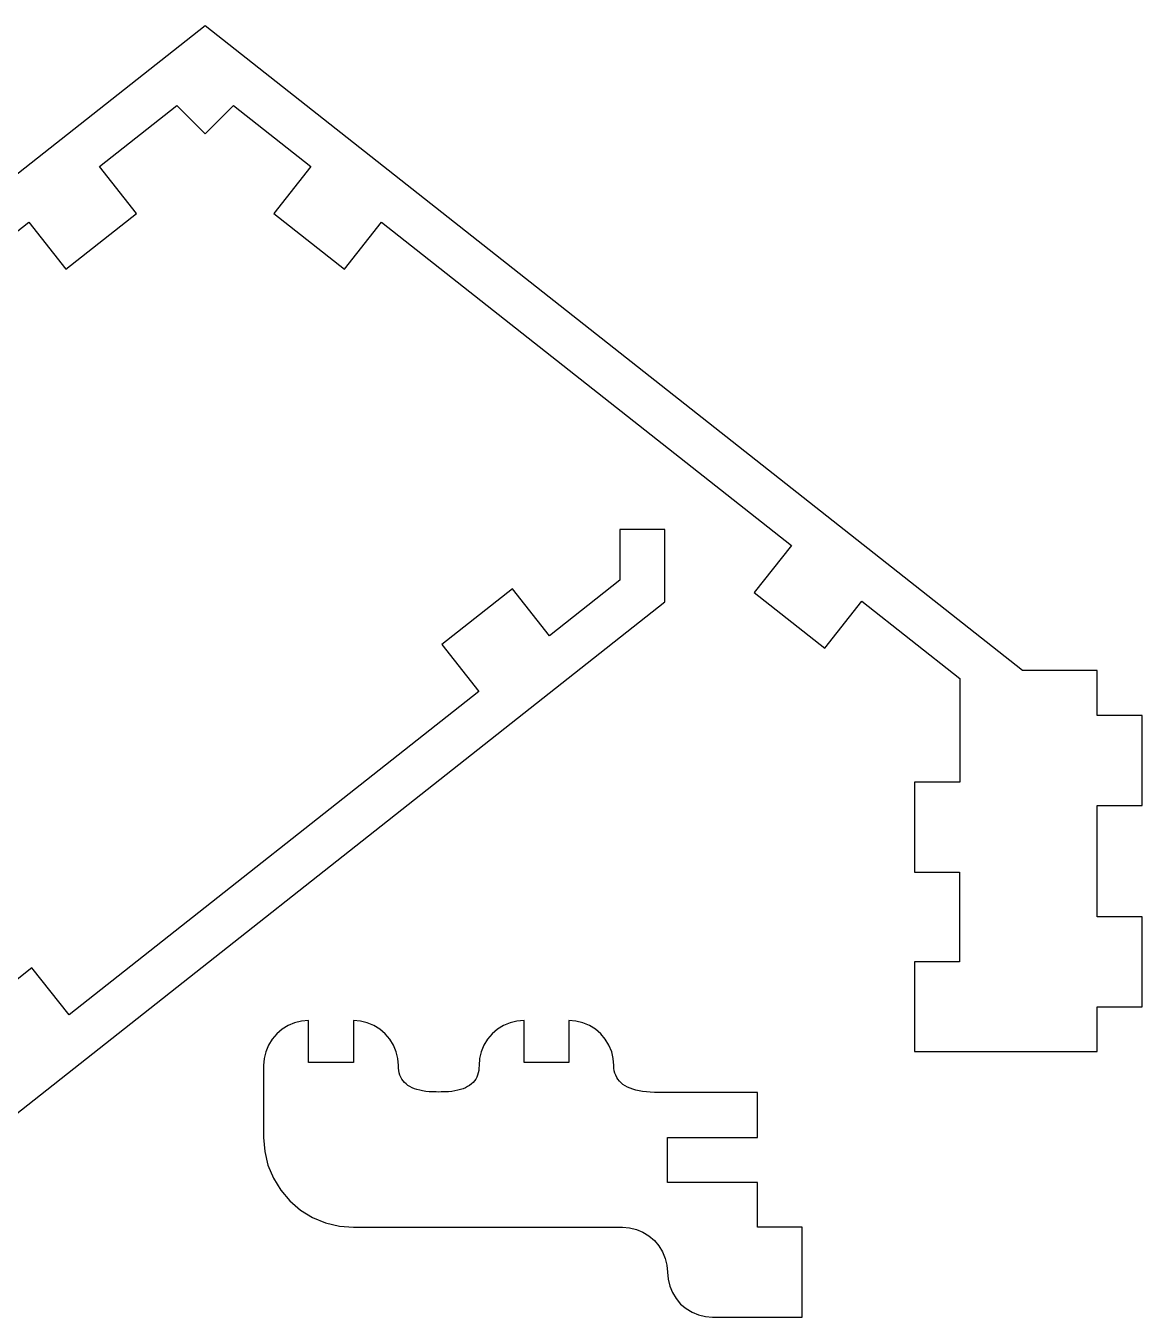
# Model space of a CAD drawing. Extents: x -241 to 241, y -212 to 212.
# Drawn here: x -36.6 to 37.9, y 125.7 to 211.9 of the extents above; entities that cross this region are included whole.
import ezdxf

# ---------------------------------------------------------------- set-up
doc = ezdxf.new("R2010")
doc.units = 0
doc.layers.add('LAYER_1', color=7, linetype='CONTINUOUS')

msp = doc.modelspace()

# ---------------------------------------------------------------- linework, layer by layer
at = {"layer": 'LAYER_1', "color": 64}
for points, knots in [([(-73.2094, 169.7841), (-73.2094, 169.7841), (-73.2094, 166.3983), (-73.2094, 166.3983), (-73.2094, 166.3983), (-73.2094, 166.3983), (-76.2094, 166.3983), (-76.2094, 166.3983), (-76.2094, 166.3983), (-76.2094, 166.3983), (-76.2094, 171.2386), (-76.2094, 171.2386), (-76.2094, 171.2386), (-76.2094, 171.2386), (-24.6471, 211.9187), (-24.6471, 211.9187), (-24.6471, 211.9187), (-24.6471, 211.9187), (29.9153, 168.8717), (29.9153, 168.8717), (29.9153, 168.8717), (29.9153, 168.8717), (34.9152, 168.8717), (34.9152, 168.8717), (34.9152, 168.8717), (34.9152, 168.8717), (34.9152, 165.8716), (34.9152, 165.8716), (34.9152, 165.8716), (34.9152, 165.8716), (37.9152, 165.8716), (37.9152, 165.8716), (37.9152, 165.8716), (37.9152, 165.8716), (37.9152, 159.8716), (37.9152, 159.8716), (37.9152, 159.8716), (37.9152, 159.8716), (34.9152, 159.8716), (34.9152, 159.8716), (34.9152, 159.8716), (34.9152, 159.8716), (34.9152, 152.4252), (34.9152, 152.4252), (34.9152, 152.4252), (34.9152, 152.4252), (37.9152, 152.4252), (37.9152, 152.4252), (37.9152, 152.4252), (37.9152, 152.4252), (37.9152, 146.4252), (37.9152, 146.4252), (37.9152, 146.4252), (37.9152, 146.4252), (34.9152, 146.4252), (34.9152, 146.4252), (34.9152, 146.4252), (34.9152, 146.4252), (34.9152, 143.4251), (34.9152, 143.4251), (34.9152, 143.4251), (34.9152, 143.4251), (22.7151, 143.4251), (22.7151, 143.4251), (22.7151, 143.4251), (22.7151, 143.4251), (22.7151, 149.4251), (22.7151, 149.4251), (22.7151, 149.4251), (22.7151, 149.4251), (25.7151, 149.4251), (25.7151, 149.4251), (25.7151, 149.4251), (25.7151, 149.4251), (25.7151, 155.4172), (25.7151, 155.4172), (25.7151, 155.4172), (25.7151, 155.4172), (22.7151, 155.4172), (22.7151, 155.4172), (22.7151, 155.4172), (22.7151, 155.4172), (22.7151, 161.4172), (22.7151, 161.4172), (22.7151, 161.4172), (22.7151, 161.4172), (25.7398, 161.4172), (25.7398, 161.4172), (25.7398, 161.4172), (25.7398, 161.4172), (25.7398, 168.3447), (25.7398, 168.3447), (25.7398, 168.3447), (25.7398, 168.3447), (19.2046, 173.5005), (19.2046, 173.5005), (19.2046, 173.5005), (19.2046, 173.5005), (16.7271, 170.36), (16.7271, 170.36), (16.7271, 170.36), (16.7271, 170.36), (12.0168, 174.0767), (12.0168, 174.0767), (12.0168, 174.0767), (12.0168, 174.0767), (14.4943, 177.2167), (14.4943, 177.2167), (14.4943, 177.2167), (14.4943, 177.2167), (-12.871, 198.8067), (-12.871, 198.8067), (-12.871, 198.8067), (-12.871, 198.8067), (-15.3486, 195.6662), (-15.3486, 195.6662), (-15.3486, 195.6662), (-15.3486, 195.6662), (-20.0592, 199.3828), (-20.0592, 199.3828), (-20.0592, 199.3828), (-20.0592, 199.3828), (-17.5813, 202.5231), (-17.5813, 202.5231), (-17.5813, 202.5231), (-17.5813, 202.5231), (-22.7498, 206.6005), (-22.7498, 206.6005), (-22.7498, 206.6005), (-22.7498, 206.6005), (-24.6471, 204.7006), (-24.6471, 204.7006), (-24.6471, 204.7006), (-24.6471, 204.7006), (-26.5447, 206.6005), (-26.5447, 206.6005), (-26.5447, 206.6005), (-26.5447, 206.6005), (-31.7129, 202.5231), (-31.7129, 202.5231), (-31.7129, 202.5231), (-31.7129, 202.5231), (-29.2353, 199.3828), (-29.2353, 199.3828), (-29.2353, 199.3828), (-29.2353, 199.3828), (-33.9459, 195.6662), (-33.9459, 195.6662), (-33.9459, 195.6662), (-33.9459, 195.6662), (-36.4231, 198.8067), (-36.4231, 198.8067), (-36.4231, 198.8067), (-36.4231, 198.8067), (-63.7885, 177.2167), (-63.7885, 177.2167), (-63.7885, 177.2167), (-63.7885, 177.2167), (-61.3109, 174.0767), (-61.3109, 174.0767), (-61.3109, 174.0767), (-61.3109, 174.0767), (-66.0216, 170.36), (-66.0216, 170.36), (-66.0216, 170.36), (-66.0216, 170.36), (-68.4991, 173.5005), (-68.4991, 173.5005), (-68.4991, 173.5005), (-68.4991, 173.5005), (-73.2094, 169.7841), (-73.2094, 169.7841)], [0, 0, 0, 0, 0.0227273, 0.0227273, 0.0227273, 0.0227273, 0.0454545, 0.0454545, 0.0454545, 0.0454545, 0.0681818, 0.0681818, 0.0681818, 0.0681818, 0.0909091, 0.0909091, 0.0909091, 0.0909091, 0.1136364, 0.1136364, 0.1136364, 0.1136364, 0.1363636, 0.1363636, 0.1363636, 0.1363636, 0.1590909, 0.1590909, 0.1590909, 0.1590909, 0.1818182, 0.1818182, 0.1818182, 0.1818182, 0.2045455, 0.2045455, 0.2045455, 0.2045455, 0.2272727, 0.2272727, 0.2272727, 0.2272727, 0.25, 0.25, 0.25, 0.25, 0.2727273, 0.2727273, 0.2727273, 0.2727273, 0.2954545, 0.2954545, 0.2954545, 0.2954545, 0.3181818, 0.3181818, 0.3181818, 0.3181818, 0.3409091, 0.3409091, 0.3409091, 0.3409091, 0.3636364, 0.3636364, 0.3636364, 0.3636364, 0.3863636, 0.3863636, 0.3863636, 0.3863636, 0.4090909, 0.4090909, 0.4090909, 0.4090909, 0.4318182, 0.4318182, 0.4318182, 0.4318182, 0.4545455, 0.4545455, 0.4545455, 0.4545455, 0.4772727, 0.4772727, 0.4772727, 0.4772727, 0.5, 0.5, 0.5, 0.5, 0.5227273, 0.5227273, 0.5227273, 0.5227273, 0.5454545, 0.5454545, 0.5454545, 0.5454545, 0.5681818, 0.5681818, 0.5681818, 0.5681818, 0.5909091, 0.5909091, 0.5909091, 0.5909091, 0.6136364, 0.6136364, 0.6136364, 0.6136364, 0.6363636, 0.6363636, 0.6363636, 0.6363636, 0.6590909, 0.6590909, 0.6590909, 0.6590909, 0.6818182, 0.6818182, 0.6818182, 0.6818182, 0.7045455, 0.7045455, 0.7045455, 0.7045455, 0.7272727, 0.7272727, 0.7272727, 0.7272727, 0.75, 0.75, 0.75, 0.75, 0.7727273, 0.7727273, 0.7727273, 0.7727273, 0.7954545, 0.7954545, 0.7954545, 0.7954545, 0.8181818, 0.8181818, 0.8181818, 0.8181818, 0.8409091, 0.8409091, 0.8409091, 0.8409091, 0.8636364, 0.8636364, 0.8636364, 0.8636364, 0.8863636, 0.8863636, 0.8863636, 0.8863636, 0.9090909, 0.9090909, 0.9090909, 0.9090909, 0.9318182, 0.9318182, 0.9318182, 0.9318182, 0.9545455, 0.9545455, 0.9545455, 0.9545455, 1, 1, 1, 1]), ([(3.0502, 174.9064), (3.0502, 174.9064), (3.0502, 178.2922), (3.0502, 178.2922), (3.0502, 178.2922), (3.0502, 178.2922), (6.0502, 178.2922), (6.0502, 178.2922), (6.0502, 178.2922), (6.0502, 178.2922), (6.0502, 173.4521), (6.0502, 173.4521), (6.0502, 173.4521), (6.0502, 173.4521), (-45.5125, 132.7716), (-45.5125, 132.7716), (-45.5125, 132.7716), (-45.5125, 132.7716), (-100.0748, 175.819), (-100.0748, 175.819), (-100.0748, 175.819), (-100.0748, 175.819), (-105.0748, 175.819), (-105.0748, 175.819), (-105.0748, 175.819), (-105.0748, 175.819), (-105.0748, 178.8189), (-105.0748, 178.8189), (-105.0748, 178.8189), (-105.0748, 178.8189), (-108.0748, 178.8189), (-108.0748, 178.8189), (-108.0748, 178.8189), (-108.0748, 178.8189), (-108.0748, 184.8191), (-108.0748, 184.8191), (-108.0748, 184.8191), (-108.0748, 184.8191), (-105.0748, 184.8191), (-105.0748, 184.8191), (-105.0748, 184.8191), (-105.0748, 184.8191), (-105.0748, 192.2651), (-105.0748, 192.2651), (-105.0748, 192.2651), (-105.0748, 192.2651), (-108.0748, 192.2651), (-108.0748, 192.2651), (-108.0748, 192.2651), (-108.0748, 192.2651), (-108.0748, 198.2652), (-108.0748, 198.2652), (-108.0748, 198.2652), (-108.0748, 198.2652), (-105.0748, 198.2652), (-105.0748, 198.2652), (-105.0748, 198.2652), (-105.0748, 198.2652), (-105.0748, 201.2651), (-105.0748, 201.2651), (-105.0748, 201.2651), (-105.0748, 201.2651), (-92.8746, 201.2651), (-92.8746, 201.2651), (-92.8746, 201.2651), (-92.8746, 201.2651), (-92.8746, 195.2652), (-92.8746, 195.2652), (-92.8746, 195.2652), (-92.8746, 195.2652), (-95.8747, 195.2652), (-95.8747, 195.2652), (-95.8747, 195.2652), (-95.8747, 195.2652), (-95.8747, 189.2732), (-95.8747, 189.2732), (-95.8747, 189.2732), (-95.8747, 189.2732), (-92.8746, 189.2732), (-92.8746, 189.2732), (-92.8746, 189.2732), (-92.8746, 189.2732), (-92.8746, 183.2732), (-92.8746, 183.2732), (-92.8746, 183.2732), (-92.8746, 183.2732), (-95.8994, 183.2732), (-95.8994, 183.2732), (-95.8994, 183.2732), (-95.8994, 183.2732), (-95.8994, 176.346), (-95.8994, 176.346), (-95.8994, 176.346), (-95.8994, 176.346), (-89.3642, 171.1902), (-89.3642, 171.1902), (-89.3642, 171.1902), (-89.3642, 171.1902), (-86.8866, 174.3307), (-86.8866, 174.3307), (-86.8866, 174.3307), (-86.8866, 174.3307), (-82.1763, 170.614), (-82.1763, 170.614), (-82.1763, 170.614), (-82.1763, 170.614), (-84.6539, 167.4736), (-84.6539, 167.4736), (-84.6539, 167.4736), (-84.6539, 167.4736), (-57.2885, 145.8836), (-57.2885, 145.8836), (-57.2885, 145.8836), (-57.2885, 145.8836), (-54.811, 149.024), (-54.811, 149.024), (-54.811, 149.024), (-54.811, 149.024), (-50.1003, 145.3076), (-50.1003, 145.3076), (-50.1003, 145.3076), (-50.1003, 145.3076), (-52.5779, 142.1675), (-52.5779, 142.1675), (-52.5779, 142.1675), (-52.5779, 142.1675), (-47.4097, 138.0898), (-47.4097, 138.0898), (-47.4097, 138.0898), (-47.4097, 138.0898), (-45.5125, 139.9899), (-45.5125, 139.9899), (-45.5125, 139.9899), (-45.5125, 139.9899), (-43.6149, 138.0898), (-43.6149, 138.0898), (-43.6149, 138.0898), (-43.6149, 138.0898), (-38.4467, 142.1675), (-38.4467, 142.1675), (-38.4467, 142.1675), (-38.4467, 142.1675), (-40.9242, 145.3076), (-40.9242, 145.3076), (-40.9242, 145.3076), (-40.9242, 145.3076), (-36.2136, 149.024), (-36.2136, 149.024), (-36.2136, 149.024), (-36.2136, 149.024), (-33.736, 145.8836), (-33.736, 145.8836), (-33.736, 145.8836), (-33.736, 145.8836), (-6.3707, 167.4736), (-6.3707, 167.4736), (-6.3707, 167.4736), (-6.3707, 167.4736), (-8.8486, 170.614), (-8.8486, 170.614), (-8.8486, 170.614), (-8.8486, 170.614), (-4.138, 174.3307), (-4.138, 174.3307), (-4.138, 174.3307), (-4.138, 174.3307), (-1.6604, 171.1902), (-1.6604, 171.1902), (-1.6604, 171.1902), (-1.6604, 171.1902), (3.0502, 174.9064), (3.0502, 174.9064)], [0, 0, 0, 0, 0.0227273, 0.0227273, 0.0227273, 0.0227273, 0.0454545, 0.0454545, 0.0454545, 0.0454545, 0.0681818, 0.0681818, 0.0681818, 0.0681818, 0.0909091, 0.0909091, 0.0909091, 0.0909091, 0.1136364, 0.1136364, 0.1136364, 0.1136364, 0.1363636, 0.1363636, 0.1363636, 0.1363636, 0.1590909, 0.1590909, 0.1590909, 0.1590909, 0.1818182, 0.1818182, 0.1818182, 0.1818182, 0.2045455, 0.2045455, 0.2045455, 0.2045455, 0.2272727, 0.2272727, 0.2272727, 0.2272727, 0.25, 0.25, 0.25, 0.25, 0.2727273, 0.2727273, 0.2727273, 0.2727273, 0.2954545, 0.2954545, 0.2954545, 0.2954545, 0.3181818, 0.3181818, 0.3181818, 0.3181818, 0.3409091, 0.3409091, 0.3409091, 0.3409091, 0.3636364, 0.3636364, 0.3636364, 0.3636364, 0.3863636, 0.3863636, 0.3863636, 0.3863636, 0.4090909, 0.4090909, 0.4090909, 0.4090909, 0.4318182, 0.4318182, 0.4318182, 0.4318182, 0.4545455, 0.4545455, 0.4545455, 0.4545455, 0.4772727, 0.4772727, 0.4772727, 0.4772727, 0.5, 0.5, 0.5, 0.5, 0.5227273, 0.5227273, 0.5227273, 0.5227273, 0.5454545, 0.5454545, 0.5454545, 0.5454545, 0.5681818, 0.5681818, 0.5681818, 0.5681818, 0.5909091, 0.5909091, 0.5909091, 0.5909091, 0.6136364, 0.6136364, 0.6136364, 0.6136364, 0.6363636, 0.6363636, 0.6363636, 0.6363636, 0.6590909, 0.6590909, 0.6590909, 0.6590909, 0.6818182, 0.6818182, 0.6818182, 0.6818182, 0.7045455, 0.7045455, 0.7045455, 0.7045455, 0.7272727, 0.7272727, 0.7272727, 0.7272727, 0.75, 0.75, 0.75, 0.75, 0.7727273, 0.7727273, 0.7727273, 0.7727273, 0.7954545, 0.7954545, 0.7954545, 0.7954545, 0.8181818, 0.8181818, 0.8181818, 0.8181818, 0.8409091, 0.8409091, 0.8409091, 0.8409091, 0.8636364, 0.8636364, 0.8636364, 0.8636364, 0.8863636, 0.8863636, 0.8863636, 0.8863636, 0.9090909, 0.9090909, 0.9090909, 0.9090909, 0.9318182, 0.9318182, 0.9318182, 0.9318182, 0.9545455, 0.9545455, 0.9545455, 0.9545455, 1, 1, 1, 1]), ([(-5.1215, 144.9242), (-5.1215, 144.9242), (-4.7204, 145.1699), (-4.7204, 145.1699), (-4.7204, 145.1699), (-4.7204, 145.1699), (-4.2854, 145.35), (-4.2854, 145.35), (-4.2854, 145.35), (-4.2854, 145.35), (-3.8275, 145.46), (-3.8275, 145.46), (-3.8275, 145.46), (-3.8275, 145.46), (-3.3583, 145.497), (-3.3583, 145.497), (-3.3583, 145.497), (-3.3583, 145.497), (-3.3583, 142.697), (-3.3583, 142.697), (-3.3583, 142.697), (-3.3583, 142.697), (-0.3583, 142.697), (-0.3583, 142.697), (-0.3583, 142.697), (-0.3583, 142.697), (-0.3583, 145.497), (-0.3583, 145.497), (-0.3583, 145.497), (-0.3583, 145.497), (0.1109, 145.46), (0.1109, 145.46), (0.1109, 145.46), (0.1109, 145.46), (0.5688, 145.35), (0.5688, 145.35), (0.5688, 145.35), (0.5688, 145.35), (1.0038, 145.1699), (1.0038, 145.1699), (1.0038, 145.1699), (1.0038, 145.1699), (1.4052, 144.9242), (1.4052, 144.9242), (1.4052, 144.9242), (1.4052, 144.9242), (1.7629, 144.6182), (1.7629, 144.6182), (1.7629, 144.6182), (1.7629, 144.6182), (2.0688, 144.2602), (2.0688, 144.2602), (2.0688, 144.2602), (2.0688, 144.2602), (2.3147, 143.8591), (2.3147, 143.8591), (2.3147, 143.8591), (2.3147, 143.8591), (2.4949, 143.424), (2.4949, 143.424), (2.4949, 143.424), (2.4949, 143.424), (2.6047, 142.9661), (2.6047, 142.9661), (2.6047, 142.9661), (2.6047, 142.9661), (2.6417, 142.4969), (2.6417, 142.4969), (2.6417, 142.4969), (2.6417, 142.4969), (2.6491, 142.3213), (2.6491, 142.3213), (2.6491, 142.3213), (2.6491, 142.3213), (2.6717, 142.1548), (2.6717, 142.1548), (2.6717, 142.1548), (2.6717, 142.1548), (2.7091, 141.9974), (2.7091, 141.9974), (2.7091, 141.9974), (2.7091, 141.9974), (2.7616, 141.849), (2.7616, 141.849), (2.7616, 141.849), (2.7616, 141.849), (2.8294, 141.7095), (2.8294, 141.7095), (2.8294, 141.7095), (2.8294, 141.7095), (2.9116, 141.5791), (2.9116, 141.5791), (2.9116, 141.5791), (2.9116, 141.5791), (3.0093, 141.4573), (3.0093, 141.4573), (3.0093, 141.4573), (3.0093, 141.4573), (3.1218, 141.3448), (3.1218, 141.3448), (3.1218, 141.3448), (3.1218, 141.3448), (3.2492, 141.2414), (3.2492, 141.2414), (3.2492, 141.2414), (3.2492, 141.2414), (3.3917, 141.1469), (3.3917, 141.1469), (3.3917, 141.1469), (3.3917, 141.1469), (3.549, 141.0616), (3.549, 141.0616), (3.549, 141.0616), (3.549, 141.0616), (3.7216, 140.9849), (3.7216, 140.9849), (3.7216, 140.9849), (3.7216, 140.9849), (3.9092, 140.9172), (3.9092, 140.9172), (3.9092, 140.9172), (3.9092, 140.9172), (4.1117, 140.859), (4.1117, 140.859), (4.1117, 140.859), (4.1117, 140.859), (4.329, 140.8094), (4.329, 140.8094), (4.329, 140.8094), (4.329, 140.8094), (4.5619, 140.7688), (4.5619, 140.7688), (4.5619, 140.7688), (4.5619, 140.7688), (4.8092, 140.7374), (4.8092, 140.7374), (4.8092, 140.7374), (4.8092, 140.7374), (5.0716, 140.7151), (5.0716, 140.7151), (5.0716, 140.7151), (5.0716, 140.7151), (5.3493, 140.7013), (5.3493, 140.7013), (5.3493, 140.7013), (5.3493, 140.7013), (5.6417, 140.6968), (5.6417, 140.6968), (5.6417, 140.6968), (5.6417, 140.6968), (12.2217, 140.6968), (12.2217, 140.6968), (12.2217, 140.6968), (12.2217, 140.6968), (12.2217, 137.6967), (12.2217, 137.6967), (12.2217, 137.6967), (12.2217, 137.6967), (6.2217, 137.6967), (6.2217, 137.6967), (6.2217, 137.6967), (6.2217, 137.6967), (6.2217, 134.6967), (6.2217, 134.6967), (6.2217, 134.6967), (6.2217, 134.6967), (12.2217, 134.6967), (12.2217, 134.6967), (12.2217, 134.6967), (12.2217, 134.6967), (12.2217, 131.697), (12.2217, 131.697), (12.2217, 131.697), (12.2217, 131.697), (15.2218, 131.697), (15.2218, 131.697), (15.2218, 131.697), (15.2218, 131.697), (15.2218, 125.697), (15.2218, 125.697), (15.2218, 125.697), (15.2218, 125.697), (9.2217, 125.697), (9.2217, 125.697), (9.2217, 125.697), (9.2217, 125.697), (8.7522, 125.7337), (8.7522, 125.7337), (8.7522, 125.7337), (8.7522, 125.7337), (8.2946, 125.8438), (8.2946, 125.8438), (8.2946, 125.8438), (8.2946, 125.8438), (7.8596, 126.0241), (7.8596, 126.0241), (7.8596, 126.0241), (7.8596, 126.0241), (7.4582, 126.2699), (7.4582, 126.2699), (7.4582, 126.2699), (7.4582, 126.2699), (7.1005, 126.5755), (7.1005, 126.5755), (7.1005, 126.5755), (7.1005, 126.5755), (6.7946, 126.9334), (6.7946, 126.9334), (6.7946, 126.9334), (6.7946, 126.9334), (6.5487, 127.3349), (6.5487, 127.3349), (6.5487, 127.3349), (6.5487, 127.3349), (6.3684, 127.77), (6.3684, 127.77), (6.3684, 127.77), (6.3684, 127.77), (6.2587, 128.2274), (6.2587, 128.2274), (6.2587, 128.2274), (6.2587, 128.2274), (6.1846, 129.1663), (6.1846, 129.1663), (6.1846, 129.1663), (6.1846, 129.1663), (6.0749, 129.6237), (6.0749, 129.6237), (6.0749, 129.6237), (6.0749, 129.6237), (5.8947, 130.0587), (5.8947, 130.0587), (5.8947, 130.0587), (5.8947, 130.0587), (5.6488, 130.4602), (5.6488, 130.4602), (5.6488, 130.4602), (5.6488, 130.4602), (5.3429, 130.8182), (5.3429, 130.8182), (5.3429, 130.8182), (5.3429, 130.8182), (4.9849, 131.1242), (4.9849, 131.1242), (4.9849, 131.1242), (4.9849, 131.1242), (4.5837, 131.3701), (4.5837, 131.3701), (4.5837, 131.3701), (4.5837, 131.3701), (4.1488, 131.5499), (4.1488, 131.5499), (4.1488, 131.5499), (4.1488, 131.5499), (3.6909, 131.66), (3.6909, 131.66), (3.6909, 131.66), (3.6909, 131.66), (3.2217, 131.697), (3.2217, 131.697), (3.2217, 131.697), (3.2217, 131.697), (-14.7478, 131.697), (-14.7478, 131.697), (-14.7478, 131.697), (-14.7478, 131.697), (-15.6865, 131.7707), (-15.6865, 131.7707), (-15.6865, 131.7707), (-15.6865, 131.7707), (-16.602, 131.9906), (-16.602, 131.9906), (-16.602, 131.9906), (-16.602, 131.9906), (-17.4719, 132.3507), (-17.4719, 132.3507), (-17.4719, 132.3507), (-17.4719, 132.3507), (-18.2745, 132.8429), (-18.2745, 132.8429), (-18.2745, 132.8429), (-18.2745, 132.8429), (-18.9906, 133.4543), (-18.9906, 133.4543), (-18.9906, 133.4543), (-18.9906, 133.4543), (-19.602, 134.1701), (-19.602, 134.1701), (-19.602, 134.1701), (-19.602, 134.1701), (-20.0941, 134.9729), (-20.0941, 134.9729), (-20.0941, 134.9729), (-20.0941, 134.9729), (-20.4543, 135.8429), (-20.4543, 135.8429), (-20.4543, 135.8429), (-20.4543, 135.8429), (-20.6741, 136.7583), (-20.6741, 136.7583), (-20.6741, 136.7583), (-20.6741, 136.7583), (-20.7478, 137.6967), (-20.7478, 137.6967), (-20.7478, 137.6967), (-20.7478, 137.6967), (-20.7478, 142.4969), (-20.7478, 142.4969), (-20.7478, 142.4969), (-20.7478, 142.4969), (-20.7111, 142.9661), (-20.7111, 142.9661), (-20.7111, 142.9661), (-20.7111, 142.9661), (-20.6011, 143.424), (-20.6011, 143.424), (-20.6011, 143.424), (-20.6011, 143.424), (-20.4208, 143.8591), (-20.4208, 143.8591), (-20.4208, 143.8591), (-20.4208, 143.8591), (-20.1749, 144.2602), (-20.1749, 144.2602), (-20.1749, 144.2602), (-20.1749, 144.2602), (-19.869, 144.6182), (-19.869, 144.6182), (-19.869, 144.6182), (-19.869, 144.6182), (-19.5113, 144.9242), (-19.5113, 144.9242), (-19.5113, 144.9242), (-19.5113, 144.9242), (-19.1099, 145.1699), (-19.1099, 145.1699), (-19.1099, 145.1699), (-19.1099, 145.1699), (-18.6749, 145.35), (-18.6749, 145.35), (-18.6749, 145.35), (-18.6749, 145.35), (-18.2173, 145.46), (-18.2173, 145.46), (-18.2173, 145.46), (-18.2173, 145.46), (-17.7478, 145.497), (-17.7478, 145.497), (-17.7478, 145.497), (-17.7478, 145.497), (-17.7478, 142.697), (-17.7478, 142.697), (-17.7478, 142.697), (-17.7478, 142.697), (-14.7478, 142.697), (-14.7478, 142.697), (-14.7478, 142.697), (-14.7478, 142.697), (-14.7478, 145.497), (-14.7478, 145.497), (-14.7478, 145.497), (-14.7478, 145.497), (-14.2786, 145.46), (-14.2786, 145.46), (-14.2786, 145.46), (-14.2786, 145.46), (-13.8207, 145.35), (-13.8207, 145.35), (-13.8207, 145.35), (-13.8207, 145.35), (-13.3861, 145.1699), (-13.3861, 145.1699), (-13.3861, 145.1699), (-13.3861, 145.1699), (-12.9846, 144.9242), (-12.9846, 144.9242), (-12.9846, 144.9242), (-12.9846, 144.9242), (-12.6265, 144.6182), (-12.6265, 144.6182), (-12.6265, 144.6182), (-12.6265, 144.6182), (-12.321, 144.2602), (-12.321, 144.2602), (-12.321, 144.2602), (-12.321, 144.2602), (-12.0748, 143.8591), (-12.0748, 143.8591), (-12.0748, 143.8591), (-12.0748, 143.8591), (-11.8949, 143.424), (-11.8949, 143.424), (-11.8949, 143.424), (-11.8949, 143.424), (-11.7848, 142.9661), (-11.7848, 142.9661), (-11.7848, 142.9661), (-11.7848, 142.9661), (-11.7478, 142.4969), (-11.7478, 142.4969), (-11.7478, 142.4969), (-11.7478, 142.4969), (-11.7418, 142.3251), (-11.7418, 142.3251), (-11.7418, 142.3251), (-11.7418, 142.3251), (-11.7227, 142.1618), (-11.7227, 142.1618), (-11.7227, 142.1618), (-11.7227, 142.1618), (-11.691, 142.0076), (-11.691, 142.0076), (-11.691, 142.0076), (-11.691, 142.0076), (-11.6469, 141.8623), (-11.6469, 141.8623), (-11.6469, 141.8623), (-11.6469, 141.8623), (-11.5897, 141.7255), (-11.5897, 141.7255), (-11.5897, 141.7255), (-11.5897, 141.7255), (-11.5202, 141.5978), (-11.5202, 141.5978), (-11.5202, 141.5978), (-11.5202, 141.5978), (-11.438, 141.4789), (-11.438, 141.4789), (-11.438, 141.4789), (-11.438, 141.4789), (-11.3431, 141.3684), (-11.3431, 141.3684), (-11.3431, 141.3684), (-11.3431, 141.3684), (-11.2355, 141.2672), (-11.2355, 141.2672), (-11.2355, 141.2672), (-11.2355, 141.2672), (-11.1152, 141.1747), (-11.1152, 141.1747), (-11.1152, 141.1747), (-11.1152, 141.1747), (-10.9826, 141.0908), (-10.9826, 141.0908), (-10.9826, 141.0908), (-10.9826, 141.0908), (-10.8369, 141.0161), (-10.8369, 141.0161), (-10.8369, 141.0161), (-10.8369, 141.0161), (-10.6788, 140.9497), (-10.6788, 140.9497), (-10.6788, 140.9497), (-10.6788, 140.9497), (-10.5077, 140.8925), (-10.5077, 140.8925), (-10.5077, 140.8925), (-10.5077, 140.8925), (-10.3243, 140.8443), (-10.3243, 140.8443), (-10.3243, 140.8443), (-10.3243, 140.8443), (-10.1281, 140.8044), (-10.1281, 140.8044), (-10.1281, 140.8044), (-10.1281, 140.8044), (-9.9193, 140.7737), (-9.9193, 140.7737), (-9.9193, 140.7737), (-9.9193, 140.7737), (-9.6981, 140.7514), (-9.6981, 140.7514), (-9.6981, 140.7514), (-9.6981, 140.7514), (-9.4639, 140.7383), (-9.4639, 140.7383), (-9.4639, 140.7383), (-9.4639, 140.7383), (-9.2173, 140.7338), (-9.2173, 140.7338), (-9.2173, 140.7338), (-9.2173, 140.7338), (-9.0532, 140.7211), (-9.0532, 140.7211), (-9.0532, 140.7211), (-9.0532, 140.7211), (-8.8888, 140.7338), (-8.8888, 140.7338), (-8.8888, 140.7338), (-8.8888, 140.7338), (-8.6422, 140.7383), (-8.6422, 140.7383), (-8.6422, 140.7383), (-8.6422, 140.7383), (-8.4084, 140.7514), (-8.4084, 140.7514), (-8.4084, 140.7514), (-8.4084, 140.7514), (-8.1868, 140.7737), (-8.1868, 140.7737), (-8.1868, 140.7737), (-8.1868, 140.7737), (-7.978, 140.8044), (-7.978, 140.8044), (-7.978, 140.8044), (-7.978, 140.8044), (-7.7818, 140.8443), (-7.7818, 140.8443), (-7.7818, 140.8443), (-7.7818, 140.8443), (-7.5984, 140.8925), (-7.5984, 140.8925), (-7.5984, 140.8925), (-7.5984, 140.8925), (-7.4276, 140.9497), (-7.4276, 140.9497), (-7.4276, 140.9497), (-7.4276, 140.9497), (-7.2692, 141.0161), (-7.2692, 141.0161), (-7.2692, 141.0161), (-7.2692, 141.0161), (-7.1239, 141.0908), (-7.1239, 141.0908), (-7.1239, 141.0908), (-7.1239, 141.0908), (-6.9909, 141.1747), (-6.9909, 141.1747), (-6.9909, 141.1747), (-6.9909, 141.1747), (-6.8706, 141.2672), (-6.8706, 141.2672), (-6.8706, 141.2672), (-6.8706, 141.2672), (-6.7634, 141.3684), (-6.7634, 141.3684), (-6.7634, 141.3684), (-6.7634, 141.3684), (-6.6685, 141.4789), (-6.6685, 141.4789), (-6.6685, 141.4789), (-6.6685, 141.4789), (-6.5859, 141.5978), (-6.5859, 141.5978), (-6.5859, 141.5978), (-6.5859, 141.5978), (-6.5164, 141.7255), (-6.5164, 141.7255), (-6.5164, 141.7255), (-6.5164, 141.7255), (-6.4596, 141.8623), (-6.4596, 141.8623), (-6.4596, 141.8623), (-6.4596, 141.8623), (-6.4152, 142.0076), (-6.4152, 142.0076), (-6.4152, 142.0076), (-6.4152, 142.0076), (-6.3834, 142.1618), (-6.3834, 142.1618), (-6.3834, 142.1618), (-6.3834, 142.1618), (-6.3647, 142.3251), (-6.3647, 142.3251), (-6.3647, 142.3251), (-6.3647, 142.3251), (-6.3584, 142.4969), (-6.3584, 142.4969), (-6.3584, 142.4969), (-6.3584, 142.4969), (-6.3213, 142.9661), (-6.3213, 142.9661), (-6.3213, 142.9661), (-6.3213, 142.9661), (-6.2116, 143.424), (-6.2116, 143.424), (-6.2116, 143.424), (-6.2116, 143.424), (-6.0313, 143.8591), (-6.0313, 143.8591), (-6.0313, 143.8591), (-6.0313, 143.8591), (-5.7855, 144.2602), (-5.7855, 144.2602), (-5.7855, 144.2602), (-5.7855, 144.2602), (-5.4796, 144.6182), (-5.4796, 144.6182), (-5.4796, 144.6182), (-5.4796, 144.6182), (-5.1215, 144.9242), (-5.1215, 144.9242)], [0, 0, 0, 0, 0.0067114, 0.0067114, 0.0067114, 0.0067114, 0.0134228, 0.0134228, 0.0134228, 0.0134228, 0.0201342, 0.0201342, 0.0201342, 0.0201342, 0.0268456, 0.0268456, 0.0268456, 0.0268456, 0.033557, 0.033557, 0.033557, 0.033557, 0.0402685, 0.0402685, 0.0402685, 0.0402685, 0.0469799, 0.0469799, 0.0469799, 0.0469799, 0.0536913, 0.0536913, 0.0536913, 0.0536913, 0.0604027, 0.0604027, 0.0604027, 0.0604027, 0.0671141, 0.0671141, 0.0671141, 0.0671141, 0.0738255, 0.0738255, 0.0738255, 0.0738255, 0.0805369, 0.0805369, 0.0805369, 0.0805369, 0.0872483, 0.0872483, 0.0872483, 0.0872483, 0.0939597, 0.0939597, 0.0939597, 0.0939597, 0.1006711, 0.1006711, 0.1006711, 0.1006711, 0.1073826, 0.1073826, 0.1073826, 0.1073826, 0.114094, 0.114094, 0.114094, 0.114094, 0.1208054, 0.1208054, 0.1208054, 0.1208054, 0.1275168, 0.1275168, 0.1275168, 0.1275168, 0.1342282, 0.1342282, 0.1342282, 0.1342282, 0.1409396, 0.1409396, 0.1409396, 0.1409396, 0.147651, 0.147651, 0.147651, 0.147651, 0.1543624, 0.1543624, 0.1543624, 0.1543624, 0.1610738, 0.1610738, 0.1610738, 0.1610738, 0.1677852, 0.1677852, 0.1677852, 0.1677852, 0.1744966, 0.1744966, 0.1744966, 0.1744966, 0.1812081, 0.1812081, 0.1812081, 0.1812081, 0.1879195, 0.1879195, 0.1879195, 0.1879195, 0.1946309, 0.1946309, 0.1946309, 0.1946309, 0.2013423, 0.2013423, 0.2013423, 0.2013423, 0.2080537, 0.2080537, 0.2080537, 0.2080537, 0.2147651, 0.2147651, 0.2147651, 0.2147651, 0.2214765, 0.2214765, 0.2214765, 0.2214765, 0.2281879, 0.2281879, 0.2281879, 0.2281879, 0.2348993, 0.2348993, 0.2348993, 0.2348993, 0.2416107, 0.2416107, 0.2416107, 0.2416107, 0.2483221, 0.2483221, 0.2483221, 0.2483221, 0.2550336, 0.2550336, 0.2550336, 0.2550336, 0.261745, 0.261745, 0.261745, 0.261745, 0.2684564, 0.2684564, 0.2684564, 0.2684564, 0.2751678, 0.2751678, 0.2751678, 0.2751678, 0.2818792, 0.2818792, 0.2818792, 0.2818792, 0.2885906, 0.2885906, 0.2885906, 0.2885906, 0.295302, 0.295302, 0.295302, 0.295302, 0.3020134, 0.3020134, 0.3020134, 0.3020134, 0.3087248, 0.3087248, 0.3087248, 0.3087248, 0.3154362, 0.3154362, 0.3154362, 0.3154362, 0.3221477, 0.3221477, 0.3221477, 0.3221477, 0.3288591, 0.3288591, 0.3288591, 0.3288591, 0.3355705, 0.3355705, 0.3355705, 0.3355705, 0.3422819, 0.3422819, 0.3422819, 0.3422819, 0.3489933, 0.3489933, 0.3489933, 0.3489933, 0.3557047, 0.3557047, 0.3557047, 0.3557047, 0.3624161, 0.3624161, 0.3624161, 0.3624161, 0.3691275, 0.3691275, 0.3691275, 0.3691275, 0.3758389, 0.3758389, 0.3758389, 0.3758389, 0.3825503, 0.3825503, 0.3825503, 0.3825503, 0.3892617, 0.3892617, 0.3892617, 0.3892617, 0.3959732, 0.3959732, 0.3959732, 0.3959732, 0.4026846, 0.4026846, 0.4026846, 0.4026846, 0.409396, 0.409396, 0.409396, 0.409396, 0.4161074, 0.4161074, 0.4161074, 0.4161074, 0.4228188, 0.4228188, 0.4228188, 0.4228188, 0.4295302, 0.4295302, 0.4295302, 0.4295302, 0.4362416, 0.4362416, 0.4362416, 0.4362416, 0.442953, 0.442953, 0.442953, 0.442953, 0.4496644, 0.4496644, 0.4496644, 0.4496644, 0.4563758, 0.4563758, 0.4563758, 0.4563758, 0.4630872, 0.4630872, 0.4630872, 0.4630872, 0.4697987, 0.4697987, 0.4697987, 0.4697987, 0.4765101, 0.4765101, 0.4765101, 0.4765101, 0.4832215, 0.4832215, 0.4832215, 0.4832215, 0.4899329, 0.4899329, 0.4899329, 0.4899329, 0.4966443, 0.4966443, 0.4966443, 0.4966443, 0.5033557, 0.5033557, 0.5033557, 0.5033557, 0.5100671, 0.5100671, 0.5100671, 0.5100671, 0.5167785, 0.5167785, 0.5167785, 0.5167785, 0.5234899, 0.5234899, 0.5234899, 0.5234899, 0.5302013, 0.5302013, 0.5302013, 0.5302013, 0.5369128, 0.5369128, 0.5369128, 0.5369128, 0.5436242, 0.5436242, 0.5436242, 0.5436242, 0.5503356, 0.5503356, 0.5503356, 0.5503356, 0.557047, 0.557047, 0.557047, 0.557047, 0.5637584, 0.5637584, 0.5637584, 0.5637584, 0.5704698, 0.5704698, 0.5704698, 0.5704698, 0.5771812, 0.5771812, 0.5771812, 0.5771812, 0.5838926, 0.5838926, 0.5838926, 0.5838926, 0.590604, 0.590604, 0.590604, 0.590604, 0.5973154, 0.5973154, 0.5973154, 0.5973154, 0.6040268, 0.6040268, 0.6040268, 0.6040268, 0.6107383, 0.6107383, 0.6107383, 0.6107383, 0.6174497, 0.6174497, 0.6174497, 0.6174497, 0.6241611, 0.6241611, 0.6241611, 0.6241611, 0.6308725, 0.6308725, 0.6308725, 0.6308725, 0.6375839, 0.6375839, 0.6375839, 0.6375839, 0.6442953, 0.6442953, 0.6442953, 0.6442953, 0.6510067, 0.6510067, 0.6510067, 0.6510067, 0.6577181, 0.6577181, 0.6577181, 0.6577181, 0.6644295, 0.6644295, 0.6644295, 0.6644295, 0.6711409, 0.6711409, 0.6711409, 0.6711409, 0.6778523, 0.6778523, 0.6778523, 0.6778523, 0.6845638, 0.6845638, 0.6845638, 0.6845638, 0.6912752, 0.6912752, 0.6912752, 0.6912752, 0.6979866, 0.6979866, 0.6979866, 0.6979866, 0.704698, 0.704698, 0.704698, 0.704698, 0.7114094, 0.7114094, 0.7114094, 0.7114094, 0.7181208, 0.7181208, 0.7181208, 0.7181208, 0.7248322, 0.7248322, 0.7248322, 0.7248322, 0.7315436, 0.7315436, 0.7315436, 0.7315436, 0.738255, 0.738255, 0.738255, 0.738255, 0.7449664, 0.7449664, 0.7449664, 0.7449664, 0.7516779, 0.7516779, 0.7516779, 0.7516779, 0.7583893, 0.7583893, 0.7583893, 0.7583893, 0.7651007, 0.7651007, 0.7651007, 0.7651007, 0.7718121, 0.7718121, 0.7718121, 0.7718121, 0.7785235, 0.7785235, 0.7785235, 0.7785235, 0.7852349, 0.7852349, 0.7852349, 0.7852349, 0.7919463, 0.7919463, 0.7919463, 0.7919463, 0.7986577, 0.7986577, 0.7986577, 0.7986577, 0.8053691, 0.8053691, 0.8053691, 0.8053691, 0.8120805, 0.8120805, 0.8120805, 0.8120805, 0.8187919, 0.8187919, 0.8187919, 0.8187919, 0.8255034, 0.8255034, 0.8255034, 0.8255034, 0.8322148, 0.8322148, 0.8322148, 0.8322148, 0.8389262, 0.8389262, 0.8389262, 0.8389262, 0.8456376, 0.8456376, 0.8456376, 0.8456376, 0.852349, 0.852349, 0.852349, 0.852349, 0.8590604, 0.8590604, 0.8590604, 0.8590604, 0.8657718, 0.8657718, 0.8657718, 0.8657718, 0.8724832, 0.8724832, 0.8724832, 0.8724832, 0.8791946, 0.8791946, 0.8791946, 0.8791946, 0.885906, 0.885906, 0.885906, 0.885906, 0.8926174, 0.8926174, 0.8926174, 0.8926174, 0.8993289, 0.8993289, 0.8993289, 0.8993289, 0.9060403, 0.9060403, 0.9060403, 0.9060403, 0.9127517, 0.9127517, 0.9127517, 0.9127517, 0.9194631, 0.9194631, 0.9194631, 0.9194631, 0.9261745, 0.9261745, 0.9261745, 0.9261745, 0.9328859, 0.9328859, 0.9328859, 0.9328859, 0.9395973, 0.9395973, 0.9395973, 0.9395973, 0.9463087, 0.9463087, 0.9463087, 0.9463087, 0.9530201, 0.9530201, 0.9530201, 0.9530201, 0.9597315, 0.9597315, 0.9597315, 0.9597315, 0.966443, 0.966443, 0.966443, 0.966443, 0.9731544, 0.9731544, 0.9731544, 0.9731544, 0.9798658, 0.9798658, 0.9798658, 0.9798658, 0.9865772, 0.9865772, 0.9865772, 0.9865772, 1, 1, 1, 1])]:
    msp.add_open_spline(points, degree=3, knots=knots, dxfattribs=at)

doc.saveas('drawing.dxf')
